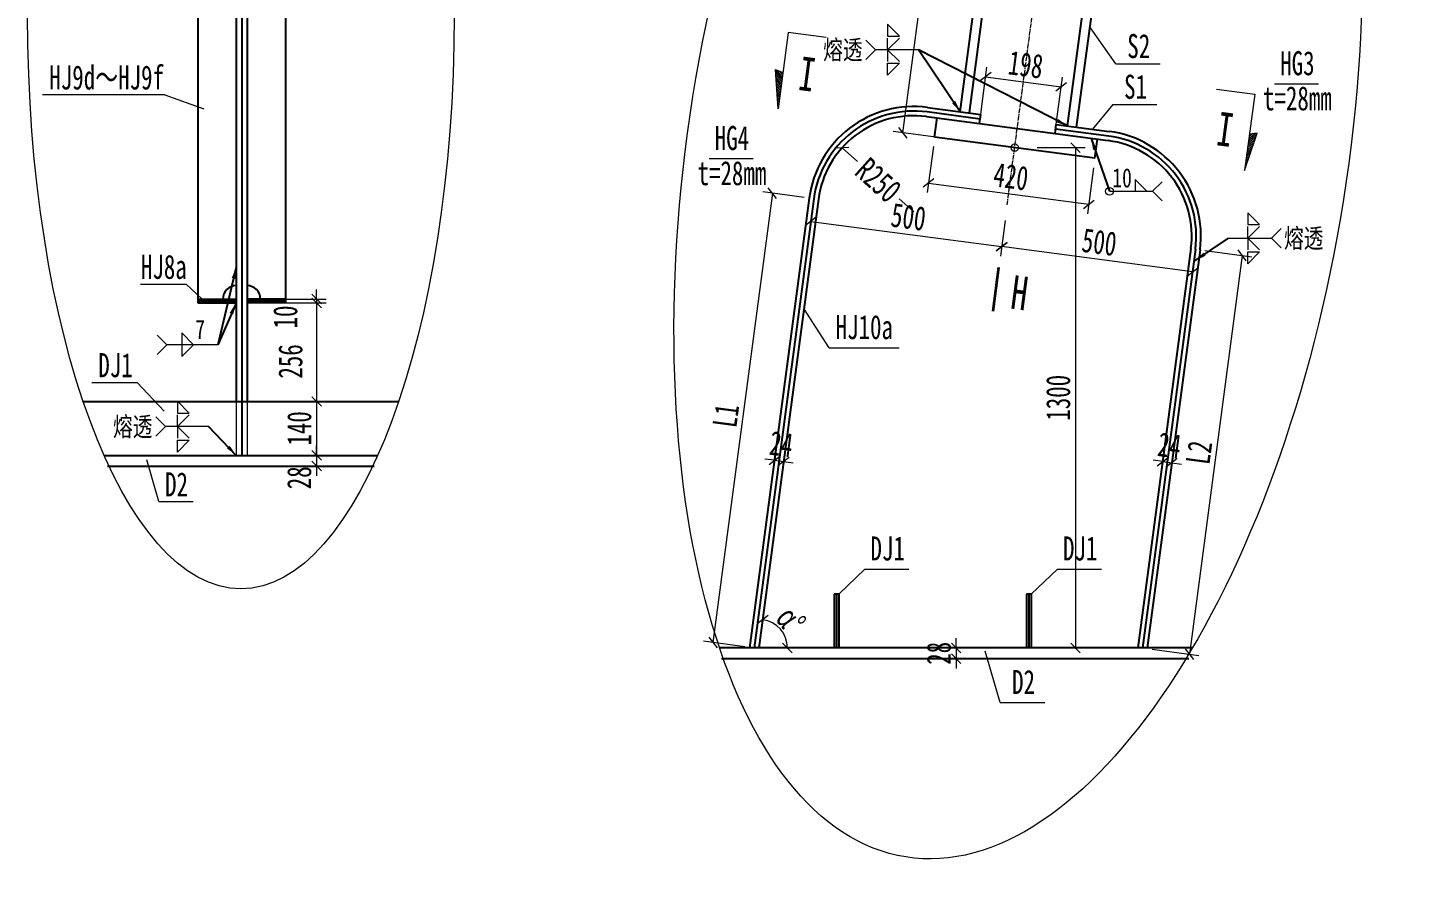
# Model space of a CAD drawing. Header units: millimetres. Extents: x 44597 to 300567, y -113054 to 73044.
# Drawn here: x 51549 to 55129, y -55578 to -53349 of the extents above; entities that cross this region are included whole.
import ezdxf
from ezdxf.enums import TextEntityAlignment as Align

# ---------------------------------------------------------------- set-up
doc = ezdxf.new("R2010")
doc.units = ezdxf.units.MM
doc.linetypes.add('CENTER2', pattern=[28.575, 19.05, -3.175, 3.175, -3.175])
doc.linetypes.add('DASHED', pattern=[0.75, 0.5, -0.25])
doc.layers.get('Defpoints').update_dxf_attribs({"color": 8})
for name, color, linetype, lineweight in [('Dim', 4, 'Continuous', 15), ('中心线', 2, 'CENTER2', 15), ('文字', 7, 'Continuous', 15), ('粗线', 3, 'Continuous', 35), ('细实线', 4, 'Continuous', 15), ('虚线', 7, 'DASHED', 13), ('钢板粗线', 1, 'Continuous', 25)]:
    doc.layers.add(name, color=color, linetype=linetype, lineweight=lineweight)
doc.layers.add('Text', color=4, linetype='Continuous')
doc.styles.add('111', font='', dxfattribs={"width": 0.7})
doc.styles.add('BM_Dim', font='', dxfattribs={"width": 0.85})
doc.styles.add('SMEDI', font='', dxfattribs={"width": 0.75})
doc.styles.get("Standard").update_dxf_attribs({"font": ''})
doc.styles.get('111').set_extended_font_data('仿宋_GB2312')
doc.styles.get('BM_Dim').set_extended_font_data('仿宋_GB2312')
doc.styles.get('SMEDI').set_extended_font_data('仿宋_GB2312')
doc.styles.get('Standard').set_extended_font_data('仿宋_GB2312')
doc.dimstyles.new('200', dxfattribs={"dimscale": 0, "dimtxt": 2.5, "dimasz": 1, "dimexe": 1, "dimexo": 1, "dimgap": 0.6, "dimtad": 1, "dimdec": 0, "dimdsep": 46, "dimtxsty": '111', "dimblk": 'OBLIQUE', "dimcen": 0, "dimclrd": 4, "dimclre": 4, "dimclrt": 4, "dimadec": 1, "dimazin": 2, "dimtfac": 1, "dimtdec": 0, "dimtix": 1, "dimtmove": 2, "dimatfit": 3, "dimfxl": 4, "dimfxlon": 1, "dimtolj": 1, "dimlwd": -1, "dimlwe": -1, "dimarcsym": 0})
doc.dimstyles.new('MSteel_1.0_1.0', dxfattribs={"dimtxt": 3, "dimasz": 1.2, "dimexe": 1, "dimexo": 1, "dimgap": 1, "dimtad": 3, "dimtoh": 1, "dimdec": 0, "dimzin": 0, "dimdsep": 46, "dimtxsty": 'Standard', "dimblk": 'ARCHTICK', "dimcen": 0.09, "dimclrd": 3, "dimclre": 3, "dimadec": 0, "dimazin": 0, "dimtfac": 1, "dimtdec": 4, "dimtofl": 0, "dimtmove": 0, "dimatfit": 3, "dimfxl": 1, "dimtolj": 1, "dimtzin": 0, "dimarcsym": 0})

# ---------------------------------------------------------------- blocks, each defined once
blk = doc.blocks.new('_Oblique')
at = {"color": 0, "linetype": 'ByBlock', "lineweight": -2}
blk.add_line((-0.5, -0.5), (0.5, 0.5), dxfattribs=at)
blk = doc.blocks.new('*D389')
at = {"layer": 'Defpoints', "color": 0, "transparency": 16777216}
for p in [(52107.6, -54054.6), (52107.6, -54064.6), (52300.1, -54064.6)]:
    blk.add_point(p, dxfattribs=at)
at = {"layer": '细实线', "color": 4, "transparency": 16777216}
for p, q in [((52300.1, -54054.6), (52300.1, -54029.6)), ((52200.1, -54054.6), (52325.1, -54054.6)), ((52200.1, -54064.6), (52325.1, -54064.6)), ((52300.1, -54054.6), (52300.1, -54064.6)), ((52300.1, -54064.6), (52300.1, -54089.6))]:
    blk.add_line(p, q, dxfattribs=at)
at = {"layer": '细实线', "color": 4, "transparency": 16777216, "xscale": 25, "yscale": 25, "zscale": 25}
for p, rotation in [((52300.1, -54054.6), 270), ((52300.1, -54064.6), 90)]:
    blk.add_blockref('_Oblique', p, dxfattribs=dict(at, rotation=rotation))
at = {"layer": '细实线', "color": 4, "transparency": 16777216, "insert": (52219.2, -54101), "char_height": 62.5, "attachment_point": 5, "rotation": 90, "style": '111'}
blk.add_mtext('\\A1;10', dxfattribs=at)
blk = doc.blocks.new('*D390')
at = {"layer": 'Defpoints', "color": 0, "transparency": 16777216}
for p in [(52107.6, -54064.6), (52142.4, -54320.6), (52300.1, -54320.6)]:
    blk.add_point(p, dxfattribs=at)
at = {"layer": '细实线', "color": 4, "transparency": 16777216}
for p, q in [((52200.1, -54064.6), (52325.1, -54064.6)), ((52300.1, -54064.6), (52300.1, -54320.6)), ((52200.1, -54320.6), (52325.1, -54320.6))]:
    blk.add_line(p, q, dxfattribs=at)
at = {"layer": '细实线', "color": 4, "transparency": 16777216, "xscale": 25, "yscale": 25, "zscale": 25}
for p, rotation in [((52300.1, -54064.6), 90), ((52300.1, -54320.6), 270)]:
    blk.add_blockref('_Oblique', p, dxfattribs=dict(at, rotation=rotation))
at = {"layer": '细实线', "color": 4, "transparency": 16777216, "insert": (52232.5, -54216.5), "char_height": 62.5, "attachment_point": 5, "rotation": 90, "style": '111'}
blk.add_mtext('\\A1;256', dxfattribs=at)
blk = doc.blocks.new('*D391')
at = {"layer": 'Defpoints', "color": 0, "transparency": 16777216}
for p in [(52142.4, -54320.6), (52142.4, -54460.6), (52300.1, -54460.6)]:
    blk.add_point(p, dxfattribs=at)
at = {"layer": '细实线', "color": 4, "transparency": 16777216}
for p, q in [((52200.1, -54320.6), (52325.1, -54320.6)), ((52300.1, -54320.6), (52300.1, -54460.6)), ((52200.1, -54460.6), (52325.1, -54460.6))]:
    blk.add_line(p, q, dxfattribs=at)
at = {"layer": '细实线', "color": 4, "transparency": 16777216, "xscale": 25, "yscale": 25, "zscale": 25}
for p, rotation in [((52300.1, -54320.6), 90), ((52300.1, -54460.6), 270)]:
    blk.add_blockref('_Oblique', p, dxfattribs=dict(at, rotation=rotation))
at = {"layer": '细实线', "color": 4, "transparency": 16777216, "insert": (52255.4, -54390.6), "char_height": 62.5, "attachment_point": 5, "rotation": 90, "style": '111'}
blk.add_mtext('\\A1;140', dxfattribs=at)
blk = doc.blocks.new('*D392')
at = {"layer": 'Defpoints', "color": 0, "transparency": 16777216}
for p in [(52142.4, -54460.6), (52142.4, -54488.6), (52300.1, -54488.6)]:
    blk.add_point(p, dxfattribs=at)
at = {"layer": '细实线', "color": 4, "transparency": 16777216}
for p, q in [((52300.1, -54460.6), (52300.1, -54435.6)), ((52200.1, -54460.6), (52325.1, -54460.6)), ((52300.1, -54460.6), (52300.1, -54488.6)), ((52200.1, -54488.6), (52325.1, -54488.6)), ((52300.1, -54488.6), (52300.1, -54513.6))]:
    blk.add_line(p, q, dxfattribs=at)
at = {"layer": '细实线', "color": 4, "transparency": 16777216, "xscale": 25, "yscale": 25, "zscale": 25}
for p, rotation in [((52300.1, -54460.6), 270), ((52300.1, -54488.6), 90)]:
    blk.add_blockref('_Oblique', p, dxfattribs=dict(at, rotation=rotation))
at = {"layer": '细实线', "color": 4, "transparency": 16777216, "insert": (52255.3, -54518.9), "char_height": 62.5, "attachment_point": 5, "rotation": 90, "style": '111'}
blk.add_mtext('\\A1;28', dxfattribs=at)
blk = doc.blocks.new('_ArchTick')
at = {"color": 0, "linetype": 'ByBlock', "const_width": 0.15}
blk.add_lwpolyline([(-0.5, -0.5), (0.5, 0.5)], dxfattribs=at)
blk = doc.blocks.new('*D395')
at = {"layer": 'Defpoints', "color": 0, "transparency": 16777216}
for p in [(54113.6, -53661), (54100.4, -54961), (54271.5, -54961)]:
    blk.add_point(p, dxfattribs=at)
at = {"layer": '细实线', "color": 4, "transparency": 16777216}
for p, q in [((54171.5, -53661), (54296.5, -53661)), ((54271.5, -53661), (54271.5, -54961)), ((54171.5, -54961), (54296.5, -54961))]:
    blk.add_line(p, q, dxfattribs=at)
at = {"layer": '细实线', "color": 4, "transparency": 16777216, "xscale": 25, "yscale": 25, "zscale": 25}
for p, rotation in [((54271.5, -53661), 90), ((54271.5, -54961), 270)]:
    blk.add_blockref('_Oblique', p, dxfattribs=dict(at, rotation=rotation))
at = {"layer": '细实线', "color": 4, "transparency": 16777216, "insert": (54226.8, -54311), "char_height": 62.5, "attachment_point": 5, "rotation": 90, "style": '111'}
blk.add_mtext('\\A1;1300', dxfattribs=at)
blk = doc.blocks.new('12-140加劲 无过焊孔')
at = {"layer": 'Defpoints'}
blk.add_line((38946.6, 32076.7), (38946.6, 32216.7), dxfattribs=at)
at = {"layer": '钢板粗线', "color": 7}
for p, q in [((38940.6, 32076.7), (38940.6, 32216.7)), ((38940.6, 32216.7), (38952.6, 32216.7)), ((38952.6, 32076.7), (38952.6, 32216.7)), ((38940.6, 32076.7), (38952.6, 32076.7))]:
    blk.add_line(p, q, dxfattribs=at)
blk = doc.blocks.new('剖面箭头')
at = {"ltscale": 10}
h = blk.add_hatch(dxfattribs=at)
h.set_pattern_fill('ANSI31', color=2, style=0)
h.set_pattern_definition([(45, (-182.99888, -777.8594), (-0.088388348, 0.088388348), [])])
h.paths.add_polyline_path([(6, -3), (3.15, -3), (3, -3.6)])
at = {"color": 3, "ltscale": 10}
blk.add_line((0, 0), (0, -3), dxfattribs=at)
at = {"color": 2, "ltscale": 10}
for p, q in [((0, -3), (6, -3)), ((6, -3), (3, -3.6)), ((3, -3.6), (3.15, -3))]:
    blk.add_line(p, q, dxfattribs=at)
blk = doc.blocks.new('*D396')
at = {"layer": 'Defpoints', "color": 0, "transparency": 16777216}
for p in [(53939, -54961), (53939, -54989), (53961.5, -54989)]:
    blk.add_point(p, dxfattribs=at)
at = {"layer": '细实线', "color": 4, "transparency": 16777216}
for p, q in [((53961.5, -54961), (53961.5, -54936)), ((53961.5, -54961), (53986.5, -54961)), ((53961.5, -54961), (53961.5, -54989)), ((53961.5, -54989), (53986.5, -54989)), ((53961.5, -54989), (53961.5, -55014))]:
    blk.add_line(p, q, dxfattribs=at)
at = {"layer": '细实线', "color": 4, "transparency": 16777216, "xscale": 25, "yscale": 25, "zscale": 25}
for p, rotation in [((53961.5, -54961), 270), ((53961.5, -54989), 90)]:
    blk.add_blockref('_Oblique', p, dxfattribs=dict(at, rotation=rotation))
at = {"layer": '细实线', "color": 4, "transparency": 16777216, "insert": (53916.8, -54975), "char_height": 62.5, "attachment_point": 5, "rotation": 90, "style": '111'}
blk.add_mtext('\\A1;28', dxfattribs=at)
blk = doc.blocks.new('*D397')
at = {"layer": 'Defpoints', "color": 0, "transparency": 16777216}
for p in [(54234.4, -53502.7), (54022, -53598.5), (54218.3, -53624.5)]:
    blk.add_point(p, dxfattribs=at)
at = {"layer": '细实线', "color": 4, "transparency": 16777216}
for p, q in [((54025.3, -53573.7), (54041.4, -53452)), ((54038.1, -53476.8), (54234.4, -53502.7)), ((54221.6, -53599.7), (54237.7, -53478))]:
    blk.add_line(p, q, dxfattribs=at)
at = {"layer": '细实线', "color": 4, "transparency": 16777216, "xscale": 25, "yscale": 25, "zscale": 25}
for p, rotation in [((54038.1, -53476.8), 172.459600000001), ((54234.4, -53502.7), 352.4596000000009)]:
    blk.add_blockref('_Oblique', p, dxfattribs=dict(at, rotation=rotation))
at = {"layer": '细实线', "color": 4, "transparency": 16777216, "insert": (54142.2, -53445.4), "char_height": 62.5, "attachment_point": 5, "rotation": 352.4596, "style": '111'}
blk.add_mtext('\\A1;198', dxfattribs=at)
blk = doc.blocks.new('*D402')
at = {"layer": 'Defpoints', "color": 0, "transparency": 16777216}
for p in [(53943.1, -52714.6), (54233.8, -52753.1), (54113.6, -53661)]:
    blk.add_point(p, dxfattribs=at)
at = {"layer": '细实线', "color": 4, "transparency": 16777216}
for p, q in [((53822.9, -53622.6), (53943.1, -52714.6)), ((54042.2, -52727.7), (53918.3, -52711.3)), ((53922, -53635.7), (53798.1, -53619.3))]:
    blk.add_line(p, q, dxfattribs=at)
at = {"layer": '细实线', "color": 4, "transparency": 16777216, "xscale": 25, "yscale": 25, "zscale": 25}
for p, rotation in [((53943.1, -52714.6), 82.45960000002945), ((53822.9, -53622.6), 262.4596000000294)]:
    blk.add_blockref('_Oblique', p, dxfattribs=dict(at, rotation=rotation))
at = {"layer": '细实线', "color": 4, "transparency": 16777216, "insert": (53846.9, -53079.9), "char_height": 62.5, "attachment_point": 5, "rotation": 82.4596, "style": '111'}
blk.add_mtext('\\A1;L-150', dxfattribs=at)
blk = doc.blocks.new('*D403')
at = {"layer": 'Defpoints', "color": 0, "transparency": 16777216}
for p in [(53596.1, -53760.1), (54091.8, -53825.7), (54079.6, -53918.2)]:
    blk.add_point(p, dxfattribs=at)
at = {"layer": '细实线', "color": 4, "transparency": 16777216}
for p, q in [((53592.9, -53784.9), (53580.6, -53877.3)), ((53583.9, -53852.5), (54079.6, -53918.2)), ((54088.5, -53850.5), (54076.3, -53942.9))]:
    blk.add_line(p, q, dxfattribs=at)
at = {"layer": '细实线', "color": 4, "transparency": 16777216, "xscale": 25, "yscale": 25, "zscale": 25}
for p, rotation in [((53583.9, -53852.5), 172.4596000000002), ((54079.6, -53918.2), 352.4596000000001)]:
    blk.add_blockref('_Oblique', p, dxfattribs=dict(at, rotation=rotation))
at = {"layer": '细实线', "color": 4, "transparency": 16777216, "insert": (53837.6, -53841), "char_height": 62.5, "attachment_point": 5, "rotation": 352.4596, "style": '111'}
blk.add_mtext('\\A1;500', dxfattribs=at)
blk = doc.blocks.new('*D404')
at = {"layer": 'Defpoints', "color": 0, "transparency": 16777216}
for p in [(54091.8, -53825.7), (54587.5, -53891.3), (54079.6, -53918.2)]:
    blk.add_point(p, dxfattribs=at)
at = {"layer": '细实线', "color": 4, "transparency": 16777216}
for p, q in [((54088.5, -53850.5), (54076.3, -53942.9)), ((54575.3, -53983.8), (54079.6, -53918.2)), ((54584.2, -53916.1), (54572, -54008.6))]:
    blk.add_line(p, q, dxfattribs=at)
at = {"layer": '细实线', "color": 4, "transparency": 16777216, "xscale": 25, "yscale": 25, "zscale": 25}
for p, rotation in [((54079.6, -53918.2), 172.4596000000021), ((54575.3, -53983.8), 352.4596000000021)]:
    blk.add_blockref('_Oblique', p, dxfattribs=dict(at, rotation=rotation))
at = {"layer": '细实线', "color": 4, "transparency": 16777216, "insert": (54333.3, -53906.6), "char_height": 62.5, "attachment_point": 5, "rotation": 352.4596, "style": '111'}
blk.add_mtext('\\A1;500', dxfattribs=at)
blk = doc.blocks.new('*D405')
at = {"layer": 'Defpoints', "color": 0, "transparency": 16777216}
for p in [(54500.9, -54453.7), (54524.7, -54456.9), (54521.7, -54479.9)]:
    blk.add_point(p, dxfattribs=at)
at = {"layer": '细实线', "color": 4, "transparency": 16777216}
for p, q in [((54497.9, -54476.8), (54473.1, -54473.5)), ((54497.9, -54476.8), (54494.6, -54501.6)), ((54497.9, -54476.8), (54521.7, -54479.9)), ((54521.7, -54479.9), (54518.4, -54504.7)), ((54521.7, -54479.9), (54546.5, -54483.2))]:
    blk.add_line(p, q, dxfattribs=at)
at = {"layer": '细实线', "color": 4, "transparency": 16777216, "xscale": 25, "yscale": 25, "zscale": 25}
for p, rotation in [((54497.9, -54476.8), 352.4595999999947), ((54521.7, -54479.9), 172.4595999999948)]:
    blk.add_blockref('_Oblique', p, dxfattribs=dict(at, rotation=rotation))
at = {"layer": '细实线', "color": 4, "transparency": 16777216, "insert": (54515.6, -54434.7), "char_height": 62.5, "attachment_point": 5, "rotation": 352.4596, "style": '111'}
blk.add_mtext('\\A1;24', dxfattribs=at)
blk = doc.blocks.new('*D406')
at = {"layer": 'Defpoints', "color": 0, "transparency": 16777216}
for p in [(53497.9, -54410.5), (53521.7, -54413.7), (53513.4, -54476.5)]:
    blk.add_point(p, dxfattribs=at)
at = {"layer": '细实线', "color": 4, "transparency": 16777216}
for p, q in [((53494.7, -54435.3), (53486.3, -54498.2)), ((53489.6, -54473.4), (53464.8, -54470.1)), ((53489.6, -54473.4), (53513.4, -54476.5)), ((53518.5, -54438.5), (53510.1, -54501.3)), ((53513.4, -54476.5), (53538.2, -54479.8))]:
    blk.add_line(p, q, dxfattribs=at)
at = {"layer": '细实线', "color": 4, "transparency": 16777216, "xscale": 25, "yscale": 25, "zscale": 25}
for p, rotation in [((53489.6, -54473.4), 352.4595999999947), ((53513.4, -54476.5), 172.4595999999948)]:
    blk.add_blockref('_Oblique', p, dxfattribs=dict(at, rotation=rotation))
at = {"layer": '细实线', "color": 4, "transparency": 16777216, "insert": (53507.3, -54431.3), "char_height": 62.5, "attachment_point": 5, "rotation": 352.4596, "style": '111'}
blk.add_mtext('\\A1;24', dxfattribs=at)
blk = doc.blocks.new('*D407')
at = {"layer": 'Defpoints', "color": 0, "transparency": 16777216}
for p in [(53665.2, -53661.3), (53851.4, -53828.1)]:
    blk.add_point(p, dxfattribs=at)
at = {"layer": '细实线', "color": 4, "transparency": 16777216}
for p, q in [((53705.3, -53697.2), (53665.2, -53661.3)), ((53813.2, -53793.9), (53851.4, -53828.1))]:
    blk.add_line(p, q, dxfattribs=at)
at = {"layer": '细实线', "color": 4, "transparency": 16777216, "xscale": 25, "yscale": 25, "zscale": 25, "rotation": 138.155383155438}
blk.add_blockref('_Oblique', (53665.2, -53661.3), dxfattribs=at)
at = {"layer": '细实线', "color": 4, "transparency": 16777216, "insert": (53759.3, -53745.5), "char_height": 62.5, "attachment_point": 5, "rotation": 318.1554, "style": '111'}
blk.add_mtext('\\A1;R250', dxfattribs=at)
blk = doc.blocks.new('*D408')
at = {"layer": 'Defpoints', "color": 0, "transparency": 16777216}
for p in [(54583, -53924.9), (54445.9, -54961), (54567.2, -54977.1)]:
    blk.add_point(p, dxfattribs=at)
at = {"layer": '细实线', "color": 4, "transparency": 16777216}
for p, q in [((54607.8, -53928.2), (54729.2, -53944.3)), ((54704.4, -53941), (54567.2, -54977.1)), ((54470.7, -54964.3), (54592, -54980.4))]:
    blk.add_line(p, q, dxfattribs=at)
at = {"layer": '细实线', "color": 4, "transparency": 16777216, "xscale": 25, "yscale": 25, "zscale": 25}
for p, rotation in [((54704.4, -53941), 82.45960000458035), ((54567.2, -54977.1), 262.4596000045804)]:
    blk.add_blockref('_Oblique', p, dxfattribs=dict(at, rotation=rotation))
at = {"layer": '细实线', "color": 4, "transparency": 16777216, "insert": (54592.1, -54453.3), "char_height": 62.5, "attachment_point": 5, "rotation": 82.4596, "style": '111'}
blk.add_mtext('\\A1;L2', dxfattribs=at)
blk = doc.blocks.new('*D409')
at = {"layer": 'Defpoints', "color": 0, "transparency": 16777216}
for p in [(53591.7, -53793.7), (53329.6, -54946.8), (53437.2, -54961)]:
    blk.add_point(p, dxfattribs=at)
at = {"layer": '细实线', "color": 4, "transparency": 16777216}
for p, q in [((53484.1, -53779.5), (53329.6, -54946.8)), ((53566.9, -53790.4), (53459.3, -53776.2)), ((53412.4, -54957.8), (53304.8, -54943.5))]:
    blk.add_line(p, q, dxfattribs=at)
at = {"layer": '细实线', "color": 4, "transparency": 16777216, "xscale": 25, "yscale": 25, "zscale": 25}
for p, rotation in [((53484.1, -53779.5), 82.45960000300096), ((53329.6, -54946.8), 262.459600003001)]:
    blk.add_blockref('_Oblique', p, dxfattribs=dict(at, rotation=rotation))
at = {"layer": '细实线', "color": 4, "transparency": 16777216, "insert": (53363.2, -54357.4), "char_height": 62.5, "attachment_point": 5, "rotation": 82.4596, "style": '111'}
blk.add_mtext('\\A1;L1', dxfattribs=at)
blk = doc.blocks.new('*D410')
at = {"layer": 'Defpoints', "color": 0, "transparency": 16777216}
for p in [(53573, -54026.5), (53507.7, -54915.6), (53355.7, -54961), (53449.3, -54961), (53566.5, -54961)]:
    blk.add_point(p, dxfattribs=at)
at = {"layer": '细实线', "color": 4, "transparency": 16777216}
blk.add_arc((53449.3, -54961), 74, 0, 82.4596, dxfattribs=at)
at = {"layer": '细实线', "color": 4, "transparency": 16777216, "xscale": 25, "yscale": 25, "zscale": 25}
for p, rotation in [((53459, -54887.7), 172.4596000000001), ((53523.3, -54961), 270)]:
    blk.add_blockref('_Oblique', p, dxfattribs=dict(at, rotation=rotation))
at = {"layer": '细实线', "color": 4, "transparency": 16777216, "insert": (53532, -54888.6), "char_height": 62.5, "attachment_point": 5, "rotation": 311.2298, "style": '111'}
blk.add_mtext('α°', dxfattribs=at)
blk = doc.blocks.new('*D411')
at = {"layer": 'Defpoints', "color": 0, "transparency": 16777216}
for p in [(53905.4, -53633.5), (54321.8, -53688.6), (54306, -53808.2)]:
    blk.add_point(p, dxfattribs=at)
at = {"layer": '细实线', "color": 4, "transparency": 16777216}
for p, q in [((53902.2, -53658.3), (53886.3, -53777.8)), ((54318.5, -53713.4), (54302.7, -53832.9)), ((53889.6, -53753), (54306, -53808.2))]:
    blk.add_line(p, q, dxfattribs=at)
at = {"layer": '细实线', "color": 4, "transparency": 16777216, "xscale": 25, "yscale": 25, "zscale": 25}
for p, rotation in [((53889.6, -53753), 172.4596000000093), ((54306, -53808.2), 352.4596000000093)]:
    blk.add_blockref('_Oblique', p, dxfattribs=dict(at, rotation=rotation))
at = {"layer": '细实线', "color": 4, "transparency": 16777216, "insert": (54103.7, -53736.3), "char_height": 62.5, "attachment_point": 5, "rotation": 352.4596, "style": '111'}
blk.add_mtext('\\A1;420', dxfattribs=at)
blk = doc.blocks.new('全融透1')
at = {"layer": 'Dim'}
blk.add_line((0, 0), (4.48, 0), dxfattribs=at)
for points in [[(2, 2.65), (2, 1.41), (3.23, 1.41)], [(2, -2.65), (2, -1.41), (3.23, -1.41)]]:
    blk.add_lwpolyline(points, close=True, dxfattribs=at)
for points in [[(3.23, 1.21), (2, 0), (2, 1.21)], [(3.23, -1.21), (2, 0), (2, -1.21)], [(5.48, 1), (4.48, 0), (5.48, -1)]]:
    blk.add_lwpolyline(points, dxfattribs=at)
at = {"layer": 'Text', "style": 'SMEDI', "width": 0.75}
blk.add_text('熔透', height=2, dxfattribs=at).set_placement((5.77, 0), align=Align.MIDDLE_LEFT)
blk = doc.blocks.new('角焊缝1')
at = {"layer": 'Dim'}
blk.add_line((-3101.17, 370.22), (-3106.48, 370.22), dxfattribs=at)
blk.add_lwpolyline([(-3107.48, 369.22), (-3106.48, 370.22), (-3107.48, 371.22)], dxfattribs=at)
blk.add_lwpolyline([(-3104.91, 371.45), (-3104.91, 368.99), (-3103.68, 370.22)], close=True, dxfattribs=at)
blk = doc.blocks.new('全融透2')
at = {"layer": 'Dim'}
blk.add_line((0, 0), (-4.48, 0), dxfattribs=at)
for points in [[(-3.23, 2.65), (-3.23, 1.41), (-2, 1.41)], [(-3.23, -2.65), (-3.23, -1.41), (-2, -1.41)]]:
    blk.add_lwpolyline(points, close=True, dxfattribs=at)
for points in [[(-5.48, 1), (-4.48, 0), (-5.48, -1)], [(-2, 1.21), (-3.23, 0), (-3.23, 1.21)], [(-2, -1.21), (-3.23, 0), (-3.23, -1.21)]]:
    blk.add_lwpolyline(points, dxfattribs=at)
at = {"layer": 'Text', "style": 'SMEDI', "width": 0.75}
blk.add_text('熔透', height=2, dxfattribs=at).set_placement((-9.92, 0), align=Align.MIDDLE_LEFT)

msp = doc.modelspace()

# ---------------------------------------------------------------- linework, layer by layer
at = {"layer": 'Defpoints'}
for p, q in [((52105.6, -52076.6), (52105.6, -54460.6)), ((53591.7, -53793.7), (53437.2, -54961)), ((54583, -53924.9), (54445.9, -54961)), ((51991.6, -54059.6), (52091.6, -54059.6)), ((52219.6, -54059.6), (52119.6, -54059.6))]:
    msp.add_line(p, q, dxfattribs=at)
for points in [[(54023.6, -53586.6), (53885.8, -53568.3, 0.414214), (53591.7, -53793.7)], [(54583, -53924.9, 0.414214), (54357.7, -53630.8), (54219.9, -53612.6)]]:
    msp.add_lwpolyline(points, format="xyb", dxfattribs=at)
at = {"layer": 'Dim'}
msp.add_line((54359.7, -53774.5), (54471.7, -53774.5), dxfattribs=at)
msp.add_lwpolyline([(54426.2, -53743.7), (54426.2, -53774.5), (54457, -53774.5)], close=True, dxfattribs=at)
msp.add_lwpolyline([(54496.7, -53749.5), (54471.7, -53774.5), (54496.7, -53799.5)], dxfattribs=at)
msp.add_circle((54359.7, -53774.5), 10.1, dxfattribs=at)
at = {"layer": '中心线', "ltscale": 0.6}
msp.add_line((54093.9, -53809.7), (54257.4, -52574.5), dxfattribs=at)
at = {"layer": '粗线'}
msp.add_line((54057.4, -54085.6), (54072.5, -53971.5), dxfattribs=at)
at = {"layer": '细实线'}
for p, q in [((54376.5, -53443.1), (54310.3, -53349.3)), ((54376.5, -53443.1), (54491, -53443.1)), ((54788.5, -53495.1), (54903.1, -53495.1)), ((51906.3, -53523.4), (51588.4, -53523.4)), ((51906.3, -53523.4), (52007.3, -53560.2)), ((54368.2, -53548.8), (54315.9, -53613.2)), ((54368.2, -53548.8), (54482.7, -53548.8)), ((53319.7, -53689.6), (53434.2, -53689.6)), ((51842.8, -54015.4), (51961.5, -54015.4)), ((51961.5, -54015.4), (52003, -54054.6)), ((53632, -54180.8), (53566.1, -54078.8)), ((53632, -54180.8), (53813.4, -54180.8)), ((51716.7, -54271), (51834.3, -54271)), ((51834.3, -54271), (51904.7, -54345.6)), ((51890.5, -54580.7), (51858.9, -54471.8)), ((51890.5, -54580.7), (51979.4, -54580.7)), ((53724.3, -54756), (53656.5, -54821)), ((53724.3, -54756), (53838.8, -54756)), ((54224.3, -54756), (54156.5, -54821)), ((54224.3, -54756), (54338.8, -54756)), ((54075.4, -55102.9), (54036.6, -54969.1)), ((54075.4, -55102.9), (54191.8, -55102.9))]:
    msp.add_line(p, q, dxfattribs=at)
msp.add_circle((54113.6, -53661), 9.48, dxfattribs=at)
for centre, major_axis, ratio in [((54122.5, -53662.3), (-291.6, -1841.9), 0.458727), ((52103.6, -53317.6), (0, -1489.7), 0.371972)]:
    msp.add_ellipse(centre, major_axis=major_axis, ratio=ratio, dxfattribs=at)
at = {"layer": '虚线', "ltscale": 2}
for p, q in [((52091.6, -54320.6), (52091.6, -54460.6)), ((52091.6, -54320.6), (52091.6, -54460.6)), ((52119.6, -54320.6), (52119.6, -54460.6))]:
    msp.add_line(p, q, dxfattribs=at)
at = {"layer": '钢板粗线'}
for p, q in [((52091.6, -52356.6), (52091.6, -54320.6)), ((52119.6, -52356.6), (52119.6, -54320.6)), ((51991.6, -52561.6), (51991.6, -54054.6)), ((52219.6, -52561.6), (52219.6, -54054.6)), ((53972.1, -53567.7), (54102.3, -52584.3)), ((53995.9, -53570.8), (54126.1, -52587.5)), ((54250.7, -53604.5), (54380.9, -52621.2)), ((54274.5, -53607.7), (54404.7, -52624.4)), ((54022, -53598.5), (54025.2, -53574.7)), ((53884.2, -53580.2), (54356.1, -53642.7)), ((53905.4, -53633.5), (53912, -53583.9)), ((54218.3, -53624.5), (54221.5, -53600.7)), ((54321.8, -53688.6), (53905.4, -53633.5)), ((54321.8, -53688.6), (54328.4, -53639)), ((53579.8, -53792.1), (53425.1, -54961)), ((53603.6, -53795.3), (53449.3, -54961)), ((54571.2, -53923.4), (54433.8, -54961)), ((54594.9, -53926.5), (54458, -54961)), ((51991.6, -54054.6), (52091.6, -54054.6)), ((51991.6, -54054.6), (51991.6, -54064.6)), ((51991.6, -54064.6), (52091.6, -54064.6)), ((52219.6, -54054.6), (52119.6, -54054.6)), ((52219.6, -54064.6), (52119.6, -54064.6)), ((52219.6, -54054.6), (52219.6, -54064.6)), ((51693.9, -54320.6), (52513.3, -54320.6)), ((51748.2, -54460.6), (52458.9, -54460.6)), ((51757.3, -54488.6), (52449.8, -54488.6)), ((54575.2, -54961), (53346.8, -54961)), ((54565.7, -54989), (53352.3, -54989))]:
    msp.add_line(p, q, dxfattribs=at)
for points in [[(53887.4, -53556.5, 0.414214), (53579.8, -53792.1)], [(53884.2, -53580.2, 0.414214), (53603.6, -53795.3)], [(54571.2, -53923.4, 0.414214), (54356.1, -53642.7)], [(54594.9, -53926.5, 0.414214), (54359.3, -53618.9)]]:
    msp.add_lwpolyline(points, format="xyb", dxfattribs=at)
for points in [[(53887.4, -53556.5), (54025.2, -53574.7)], [(54221.5, -53600.7), (54359.3, -53618.9)]]:
    msp.add_lwpolyline(points, dxfattribs=at)
for centre, start, end in [((52091.6, -54054.6), 90, 180), ((52119.6, -54054.6), 0, 90)]:
    msp.add_arc(centre, 35, start, end, dxfattribs=at)

# ---------------------------------------------------------------- block references
at = {"layer": 'Dim', "yscale": 33.33333333333334, "zscale": 33.33333333333334}
for p, xscale, rotation in [((53624.1, -53374.6), 33.33333333333334, 262.4595999999525), ((54637.9, -53508.8), -33.33333333333333, 82.45959999993597)]:
    msp.add_blockref('剖面箭头', p, dxfattribs=dict(at, xscale=xscale, rotation=rotation))
at = {"layer": '细实线', "color": 8}
for name, p, xscale, yscale, zscale in [('全融透2', (53864, -53406.6), 25, 25, 25), ('全融透1', (54668.9, -53896.3), 25, 25, 25), ('角焊缝1', (129572.8, -63428.8), 25.00000000000001, 25.00000000000001, 25.00000000000001), ('全融透2', (52019.4, -54385.9), 25, 25, 25)]:
    msp.add_blockref(name, p, dxfattribs=dict(at, xscale=xscale, yscale=yscale, zscale=zscale))
at = {"layer": '细实线', "rotation": 180.0000000000021}
for p in [(92597, -22744.3), (93097, -22744.3)]:
    msp.add_blockref('12-140加劲 无过焊孔', p, dxfattribs=at)

# ---------------------------------------------------------------- texts
at = {"layer": 'Text', "style": 'SMEDI', "width": 0.75}
for s, p in [('10', (54366.9, -53739.5)), ('7', (51985, -54133))]:
    msp.add_text(s, height=50, dxfattribs=at).set_placement(p, align=Align.MIDDLE_LEFT)
at = {"layer": '文字', "style": 'BM_Dim', "width": 0.7}
for s, p in [('S2', (54435.8, -53447.1)), ('HG3', (54847.8, -53491.6)), ('HJ9d～HJ9f', (51754.9, -53528.6)), ('S1', (54427.5, -53552.8)), ('t=28mm', (54847.8, -53582.8)), ('HG4', (53379, -53686)), ('t=28mm', (53379, -53777.2)), ('HJ8a', (51903.4, -54020.7)), ('HJ10a', (53722.9, -54177.3)), ('DJ1', (51777.8, -54276.2)), ('D2', (51936.4, -54585.9)), ('DJ1', (53783.6, -54752.5)), ('DJ1', (54283.6, -54752.5)), ('D2', (54136.5, -55099.4))]:
    msp.add_text(s, height=62.5, dxfattribs=at).set_placement(p, align=Align.BOTTOM_CENTER)
for s, p in [('I', (53568.7, -53513.2)), ('I', (54654.5, -53656.9)), ('H', (54120.6, -54081.5))]:
    msp.add_text(s, height=87.5, rotation=352.4596, dxfattribs=at).set_placement(p, align=Align.CENTER)

# ---------------------------------------------------------------- dimensions: what is measured, and where the dimension line sits
at = {"layer": '细实线'}
dim = msp.add_linear_dim(base=(53943.1, -52714.6), p1=(54113.6, -53661), p2=(54233.8, -52753.1), angle=82.4596, text='L-150', dimstyle='200', override={"dimscale": 25, "dimtxsty": '111'}, dxfattribs=at)
dim.commit()
dim.dimension.update_dxf_attribs({"geometry": '*D402', "text_midpoint": (53846.9, -53079.9), "dimtype": 161})
for p1, p2, distance, override, picture, middle in [((54022, -53598.5), (54218.3, -53624.5), 122.8, {"dimscale": 25}, '*D397', (54142.2, -53445.4)), ((53905.4, -53633.5), (54321.8, -53688.6), -120.6, {"dimscale": 25, "dimblk": 'Oblique'}, '*D411', (54103.7, -53736.3)), ((53596.1, -53760.1), (54091.8, -53825.7), -93.3, {"dimscale": 25, "dimblk": 'Oblique'}, '*D403', (53837.6, -53841)), ((54587.5, -53891.3), (54091.8, -53825.7), 93.3, {"dimscale": 25, "dimblk": 'Oblique'}, '*D404', (54333.3, -53906.6)), ((53497.9, -54410.5), (53521.7, -54413.7), -63.4, {"dimscale": 25, "dimblk": 'Oblique'}, '*D406', (53507.3, -54431.3)), ((54500.9, -54453.7), (54524.7, -54456.9), -23.3, {"dimscale": 25, "dimblk": 'Oblique'}, '*D405', (54515.6, -54434.7))]:
    dim = msp.add_aligned_dim(p1=p1, p2=p2, distance=distance, dimstyle='200', override=override, dxfattribs=at)
    dim.commit()
    dim.dimension.update_dxf_attribs({"geometry": picture, "text_midpoint": middle})
dim = msp.add_radius_dim(center=(53851.4, -53828.1), mpoint=(53665.2, -53661.3), dimstyle='200', override={"dimscale": 25, "dimblk": 'Oblique'}, dxfattribs=at)
dim.commit()
dim.dimension.update_dxf_attribs({"geometry": '*D407', "text_midpoint": (53759.3, -53745.5), "dimtype": 164})
for base, p1, p2, override, picture, middle in [((54271.5, -54961), (54113.6, -53661), (54100.4, -54961), {"dimscale": 25, "dimblk": 'Oblique'}, '*D395', (54226.8, -54311)), ((52300.1, -54460.6), (52142.4, -54320.6), (52142.4, -54460.6), {"dimscale": 25}, '*D391', (52255.4, -54390.6)), ((53961.5, -54989), (53939, -54961), (53939, -54989), {"dimscale": 25}, '*D396', (53916.8, -54975))]:
    dim = msp.add_linear_dim(base=base, p1=p1, p2=p2, angle=90, dimstyle='200', override=override, dxfattribs=at)
    dim.commit()
    dim.dimension.update_dxf_attribs({"geometry": picture, "text_midpoint": middle})
for p1, p2, distance, text, picture, middle in [((53591.7, -53793.7), (53437.2, -54961), -108.5, 'L1', '*D409', (53363.2, -54357.4)), ((54583, -53924.9), (54445.9, -54961), 122.4, 'L2', '*D408', (54592.1, -54453.3))]:
    dim = msp.add_aligned_dim(p1=p1, p2=p2, distance=distance, text=text, dimstyle='200', override={"dimscale": 25, "dimtxsty": '111', "dimblk": 'Oblique'}, dxfattribs=at)
    dim.commit()
    dim.dimension.update_dxf_attribs({"geometry": picture, "text_midpoint": middle})
for base, p1, p2, picture, middle in [((52300.1, -54064.6), (52107.6, -54054.6), (52107.6, -54064.6), '*D389', (52219.2, -54101)), ((52300.1, -54320.6), (52107.6, -54064.6), (52142.4, -54320.6), '*D390', (52232.5, -54216.5)), ((52300.1, -54488.6), (52142.4, -54460.6), (52142.4, -54488.6), '*D392', (52255.3, -54518.9))]:
    dim = msp.add_linear_dim(base=base, p1=p1, p2=p2, angle=90, dimstyle='200', override={"dimscale": 25}, dxfattribs=at)
    dim.commit()
    dim.dimension.update_dxf_attribs({"geometry": picture, "text_midpoint": middle, "dimtype": 160})
dim = msp.add_angular_dim_2l(base=(53507.7, -54915.6), line1=((53573, -54026.5), (53449.3, -54961)), line2=((53566.5, -54961), (53355.7, -54961)), text='α°', dimstyle='200', override={"dimscale": 25, "dimtxsty": '111', "dimblk": 'Oblique'}, dxfattribs=at)
dim.commit()
dim.dimension.update_dxf_attribs({"geometry": '*D410', "text_midpoint": (53532, -54888.6)})

# ---------------------------------------------------------------- leaders
at = {"layer": 'Dim'}
for points in [[(53972, -53567.7), (53864, -53406.6)], [(54250.7, -53604.5), (53864, -53406.6)], [(54312.1, -53636.9), (54359.7, -53774.5)], [(54581.7, -53954.7), (54668.9, -53896.3)], [(52091.6, -53971.4), (52043.4, -54173.2)], [(52090.9, -54064.8), (52043.4, -54173.2)], [(52091.6, -54460.6), (52019.4, -54385.9)]]:
    msp.add_leader(points, dimstyle='MSteel_1.0_1.0', override={"dimscale": 25, "dimclrd": 256}, dxfattribs=at)

doc.saveas('drawing.dxf')
